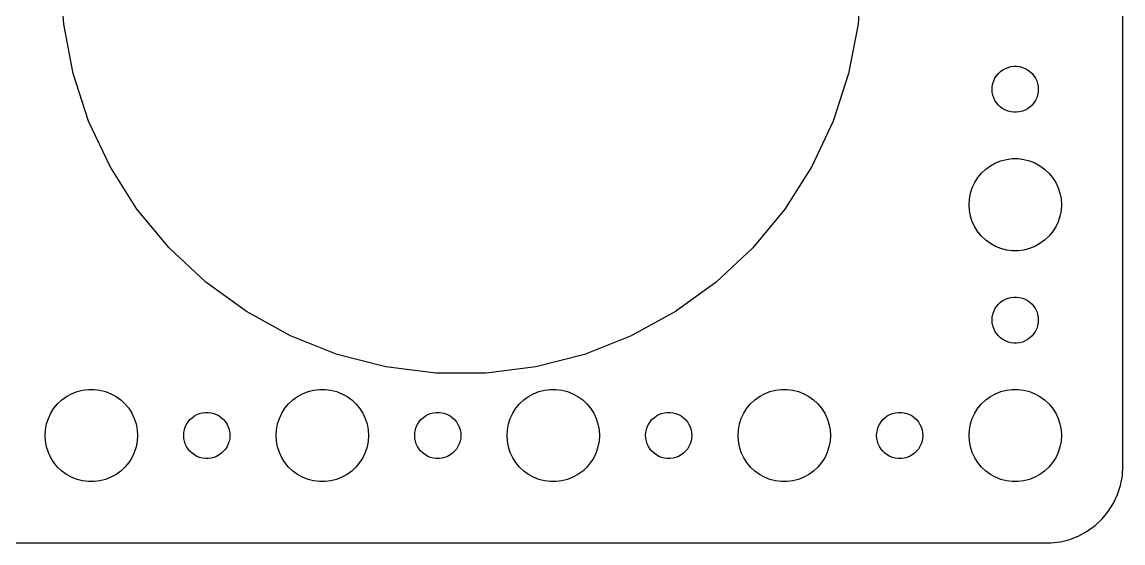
# Model space of a CAD drawing. Header units: metres. Extents: x -157 to 157, y -37 to 37.
# Drawn here: x 85.5 to 157, y -37 to -3.1 of the extents above; entities that cross this region are included whole.
import ezdxf

# ---------------------------------------------------------------- set-up
doc = ezdxf.new("R2010")
doc.units = ezdxf.units.M

msp = doc.modelspace()

# ---------------------------------------------------------------- linework, layer by layer
for p, q in [((157, -32), (157, 32)), ((88.205, -3.25865), (88, 0)), ((140, 0), (139.795, -3.25865)), ((88.8168, -6.46593), (88.205, -3.25865)), ((139.795, -3.25865), (139.183, -6.46593)), ((148.907, -6.47318), (149.044, -6.34422)), ((149.044, -6.34422), (149.196, -6.23351)), ((149.196, -6.23351), (149.361, -6.14275)), ((149.361, -6.14275), (149.536, -6.07341)), ((149.536, -6.07341), (149.719, -6.02657)), ((149.719, -6.02657), (149.906, -6.00294)), ((149.906, -6.00294), (150.094, -6.00294)), ((150.094, -6.00294), (150.281, -6.02657)), ((150.281, -6.02657), (150.464, -6.07341)), ((150.464, -6.07341), (150.639, -6.14275)), ((150.639, -6.14275), (150.804, -6.23351)), ((150.804, -6.23351), (150.956, -6.34422)), ((150.956, -6.34422), (151.093, -6.47318)), ((89.8258, -9.57123), (88.8168, -6.46593)), ((139.183, -6.46593), (138.174, -9.57123)), ((148.512, -7.312), (148.547, -7.12695)), ((148.547, -7.12695), (148.605, -6.9478)), ((148.605, -6.9478), (148.686, -6.77736)), ((148.686, -6.77736), (148.786, -6.61832)), ((148.786, -6.61832), (148.907, -6.47318)), ((151.093, -6.47318), (151.214, -6.61832)), ((151.214, -6.61832), (151.314, -6.77736)), ((151.314, -6.77736), (151.395, -6.9478)), ((151.395, -6.9478), (151.453, -7.12695)), ((151.453, -7.12695), (151.488, -7.312)), ((148.5, -7.5), (148.512, -7.312)), ((148.512, -7.68799), (148.5, -7.5)), ((148.547, -7.87303), (148.512, -7.68799)), ((151.488, -7.68799), (151.453, -7.87303)), ((151.488, -7.312), (151.5, -7.5)), ((151.5, -7.5), (151.488, -7.68799)), ((148.605, -8.05219), (148.547, -7.87303)), ((148.686, -8.22263), (148.605, -8.05219)), ((148.786, -8.38167), (148.686, -8.22263)), ((148.907, -8.52681), (148.786, -8.38167)), ((149.044, -8.65576), (148.907, -8.52681)), ((151.093, -8.52681), (150.956, -8.65576)), ((151.214, -8.38167), (151.093, -8.52681)), ((151.314, -8.22263), (151.214, -8.38167)), ((151.395, -8.05219), (151.314, -8.22263)), ((151.453, -7.87303), (151.395, -8.05219)), ((149.196, -8.76648), (149.044, -8.65576)), ((149.361, -8.85724), (149.196, -8.76648)), ((149.536, -8.92657), (149.361, -8.85724)), ((149.719, -8.97342), (149.536, -8.92657)), ((149.906, -8.99704), (149.719, -8.97342)), ((150.094, -8.99704), (149.906, -8.99704)), ((150.281, -8.97342), (150.094, -8.99704)), ((150.464, -8.92657), (150.281, -8.97342)), ((150.639, -8.85724), (150.464, -8.92657)), ((150.804, -8.76648), (150.639, -8.85724)), ((150.956, -8.65576), (150.804, -8.76648)), ((91.216, -12.5256), (89.8258, -9.57123)), ((138.174, -9.57123), (136.784, -12.5256)), ((148.723, -12.2855), (149.073, -12.1468)), ((149.073, -12.1468), (149.438, -12.0531)), ((149.438, -12.0531), (149.812, -12.0059)), ((149.812, -12.0059), (150.188, -12.0059)), ((150.188, -12.0059), (150.562, -12.0531)), ((150.562, -12.0531), (150.927, -12.1468)), ((150.927, -12.1468), (151.277, -12.2855)), ((92.9656, -15.2824), (91.216, -12.5256)), ((136.784, -12.5256), (135.034, -15.2824)), ((147.813, -12.9464), (148.088, -12.6884)), ((148.088, -12.6884), (148.393, -12.467)), ((148.393, -12.467), (148.723, -12.2855)), ((151.277, -12.2855), (151.607, -12.467)), ((151.607, -12.467), (151.912, -12.6884)), ((151.912, -12.6884), (152.187, -12.9464)), ((147.211, -13.8956), (147.371, -13.5547)), ((147.371, -13.5547), (147.573, -13.2366)), ((147.573, -13.2366), (147.813, -12.9464)), ((152.187, -12.9464), (152.427, -13.2366)), ((152.427, -13.2366), (152.629, -13.5547)), ((152.629, -13.5547), (152.789, -13.8956)), ((147.024, -14.624), (147.094, -14.2539)), ((147.094, -14.2539), (147.211, -13.8956)), ((152.789, -13.8956), (152.906, -14.2539)), ((152.906, -14.2539), (152.976, -14.624)), ((147, -15), (147.024, -14.624)), ((147.024, -15.376), (147, -15)), ((152.976, -14.624), (153, -15)), ((153, -15), (152.976, -15.376)), ((95.0468, -17.7982), (92.9656, -15.2824)), ((135.034, -15.2824), (132.953, -17.7982)), ((147.094, -15.7461), (147.024, -15.376)), ((152.976, -15.376), (152.906, -15.7461)), ((147.211, -16.1044), (147.094, -15.7461)), ((147.371, -16.4453), (147.211, -16.1044)), ((152.789, -16.1044), (152.629, -16.4453)), ((152.906, -15.7461), (152.789, -16.1044)), ((147.573, -16.7634), (147.371, -16.4453)), ((147.813, -17.0536), (147.573, -16.7634)), ((148.088, -17.3115), (147.813, -17.0536)), ((152.187, -17.0536), (151.912, -17.3115)), ((152.427, -16.7634), (152.187, -17.0536)), ((152.629, -16.4453), (152.427, -16.7634)), ((97.427, -20.0333), (95.0468, -17.7982)), ((132.953, -17.7982), (130.573, -20.0333)), ((148.393, -17.533), (148.088, -17.3115)), ((148.723, -17.7145), (148.393, -17.533)), ((149.073, -17.8532), (148.723, -17.7145)), ((149.438, -17.9469), (149.073, -17.8532)), ((150.927, -17.8532), (150.562, -17.9469)), ((151.277, -17.7145), (150.927, -17.8532)), ((151.607, -17.533), (151.277, -17.7145)), ((151.912, -17.3115), (151.607, -17.533)), ((149.812, -17.9941), (149.438, -17.9469)), ((150.188, -17.9941), (149.812, -17.9941)), ((150.562, -17.9469), (150.188, -17.9941)), ((100.068, -21.9525), (97.427, -20.0333)), ((130.573, -20.0333), (127.931, -21.9525)), ((148.907, -21.4732), (149.044, -21.3442)), ((149.044, -21.3442), (149.196, -21.2335)), ((149.196, -21.2335), (149.361, -21.1427)), ((149.361, -21.1427), (149.536, -21.0734)), ((149.536, -21.0734), (149.719, -21.0266)), ((149.719, -21.0266), (149.906, -21.003)), ((149.906, -21.003), (150.094, -21.003)), ((150.094, -21.003), (150.281, -21.0266)), ((150.281, -21.0266), (150.464, -21.0734)), ((150.464, -21.0734), (150.639, -21.1427)), ((150.639, -21.1427), (150.804, -21.2335)), ((150.804, -21.2335), (150.956, -21.3442)), ((150.956, -21.3442), (151.093, -21.4732)), ((102.93, -23.5255), (100.068, -21.9525)), ((127.931, -21.9525), (125.07, -23.5255)), ((148.512, -22.312), (148.547, -22.127)), ((148.547, -22.127), (148.605, -21.9478)), ((148.605, -21.9478), (148.686, -21.7774)), ((148.686, -21.7774), (148.786, -21.6183)), ((148.786, -21.6183), (148.907, -21.4732)), ((151.093, -21.4732), (151.214, -21.6183)), ((151.214, -21.6183), (151.314, -21.7774)), ((151.314, -21.7774), (151.395, -21.9478)), ((151.395, -21.9478), (151.453, -22.127)), ((151.453, -22.127), (151.488, -22.312)), ((148.5, -22.5), (148.512, -22.312)), ((148.512, -22.688), (148.5, -22.5)), ((148.547, -22.873), (148.512, -22.688)), ((148.605, -23.0522), (148.547, -22.873)), ((151.453, -22.873), (151.395, -23.0522)), ((151.488, -22.688), (151.453, -22.873)), ((151.488, -22.312), (151.5, -22.5)), ((151.5, -22.5), (151.488, -22.688)), ((105.966, -24.7275), (102.93, -23.5255)), ((125.07, -23.5255), (122.034, -24.7275)), ((148.686, -23.2226), (148.605, -23.0522)), ((148.786, -23.3817), (148.686, -23.2226)), ((148.907, -23.5268), (148.786, -23.3817)), ((149.044, -23.6558), (148.907, -23.5268)), ((151.093, -23.5268), (150.956, -23.6558)), ((151.214, -23.3817), (151.093, -23.5268)), ((151.314, -23.2226), (151.214, -23.3817)), ((151.395, -23.0522), (151.314, -23.2226)), ((149.196, -23.7665), (149.044, -23.6558)), ((149.361, -23.8572), (149.196, -23.7665)), ((149.536, -23.9266), (149.361, -23.8572)), ((149.719, -23.9734), (149.536, -23.9266)), ((149.906, -23.997), (149.719, -23.9734)), ((150.094, -23.997), (149.906, -23.997)), ((150.281, -23.9734), (150.094, -23.997)), ((150.464, -23.9266), (150.281, -23.9734)), ((150.639, -23.8572), (150.464, -23.9266)), ((150.804, -23.7665), (150.639, -23.8572)), ((150.956, -23.6558), (150.804, -23.7665)), ((109.128, -25.5395), (105.966, -24.7275)), ((122.034, -24.7275), (118.872, -25.5395)), ((112.367, -25.9487), (109.128, -25.5395)), ((118.872, -25.5395), (115.633, -25.9487)), ((115.633, -25.9487), (112.367, -25.9487)), ((88.7227, -27.2855), (89.073, -27.1468)), ((89.073, -27.1468), (89.4379, -27.0531)), ((89.4379, -27.0531), (89.8116, -27.0059)), ((89.8116, -27.0059), (90.1884, -27.0059)), ((90.1884, -27.0059), (90.5621, -27.0531)), ((90.5621, -27.0531), (90.927, -27.1468)), ((90.927, -27.1468), (91.2773, -27.2855)), ((103.723, -27.2855), (104.073, -27.1468)), ((104.073, -27.1468), (104.438, -27.0531)), ((104.438, -27.0531), (104.812, -27.0059)), ((104.812, -27.0059), (105.188, -27.0059)), ((105.188, -27.0059), (105.562, -27.0531)), ((105.562, -27.0531), (105.927, -27.1468)), ((105.927, -27.1468), (106.277, -27.2855)), ((118.723, -27.2855), (119.073, -27.1468)), ((119.073, -27.1468), (119.438, -27.0531)), ((119.438, -27.0531), (119.812, -27.0059)), ((119.812, -27.0059), (120.188, -27.0059)), ((120.188, -27.0059), (120.562, -27.0531)), ((120.562, -27.0531), (120.927, -27.1468)), ((120.927, -27.1468), (121.277, -27.2855)), ((133.723, -27.2855), (134.073, -27.1468)), ((134.073, -27.1468), (134.438, -27.0531)), ((134.438, -27.0531), (134.812, -27.0059)), ((134.812, -27.0059), (135.188, -27.0059)), ((135.188, -27.0059), (135.562, -27.0531)), ((135.562, -27.0531), (135.927, -27.1468)), ((135.927, -27.1468), (136.277, -27.2855)), ((148.723, -27.2855), (149.073, -27.1468)), ((149.073, -27.1468), (149.438, -27.0531)), ((149.438, -27.0531), (149.812, -27.0059)), ((149.812, -27.0059), (150.188, -27.0059)), ((150.188, -27.0059), (150.562, -27.0531)), ((150.562, -27.0531), (150.927, -27.1468)), ((150.927, -27.1468), (151.277, -27.2855)), ((87.8131, -27.9464), (88.0877, -27.6884)), ((88.0877, -27.6884), (88.3925, -27.467)), ((88.3925, -27.467), (88.7227, -27.2855)), ((91.2773, -27.2855), (91.6075, -27.467)), ((91.6075, -27.467), (91.9123, -27.6884)), ((91.9123, -27.6884), (92.1869, -27.9464)), ((102.813, -27.9464), (103.088, -27.6884)), ((103.088, -27.6884), (103.393, -27.467)), ((103.393, -27.467), (103.723, -27.2855)), ((106.277, -27.2855), (106.607, -27.467)), ((106.607, -27.467), (106.912, -27.6884)), ((106.912, -27.6884), (107.187, -27.9464)), ((117.813, -27.9464), (118.088, -27.6884)), ((118.088, -27.6884), (118.393, -27.467)), ((118.393, -27.467), (118.723, -27.2855)), ((121.277, -27.2855), (121.607, -27.467)), ((121.607, -27.467), (121.912, -27.6884)), ((121.912, -27.6884), (122.187, -27.9464)), ((132.813, -27.9464), (133.088, -27.6884)), ((133.088, -27.6884), (133.393, -27.467)), ((133.393, -27.467), (133.723, -27.2855)), ((136.277, -27.2855), (136.607, -27.467)), ((136.607, -27.467), (136.912, -27.6884)), ((136.912, -27.6884), (137.187, -27.9464)), ((147.813, -27.9464), (148.088, -27.6884)), ((148.088, -27.6884), (148.393, -27.467)), ((148.393, -27.467), (148.723, -27.2855)), ((151.277, -27.2855), (151.607, -27.467)), ((151.607, -27.467), (151.912, -27.6884)), ((151.912, -27.6884), (152.187, -27.9464)), ((87.2107, -28.8956), (87.3711, -28.5547)), ((87.3711, -28.5547), (87.573, -28.2366)), ((87.573, -28.2366), (87.8131, -27.9464)), ((92.1869, -27.9464), (92.427, -28.2366)), ((92.427, -28.2366), (92.6289, -28.5547)), ((92.6289, -28.5547), (92.7893, -28.8956)), ((96.8613, -28.6427), (97.0365, -28.5734)), ((97.0365, -28.5734), (97.2189, -28.5266)), ((97.2189, -28.5266), (97.4058, -28.503)), ((97.4058, -28.503), (97.5942, -28.503)), ((97.5942, -28.503), (97.7811, -28.5266)), ((97.7811, -28.5266), (97.9635, -28.5734)), ((97.9635, -28.5734), (98.1387, -28.6427)), ((102.211, -28.8956), (102.371, -28.5547)), ((102.371, -28.5547), (102.573, -28.2366)), ((102.573, -28.2366), (102.813, -27.9464)), ((107.187, -27.9464), (107.427, -28.2366)), ((107.427, -28.2366), (107.629, -28.5547)), ((107.629, -28.5547), (107.789, -28.8956)), ((111.861, -28.6427), (112.036, -28.5734)), ((112.036, -28.5734), (112.219, -28.5266)), ((112.219, -28.5266), (112.406, -28.503)), ((112.406, -28.503), (112.594, -28.503)), ((112.594, -28.503), (112.781, -28.5266)), ((112.781, -28.5266), (112.964, -28.5734)), ((112.964, -28.5734), (113.139, -28.6427)), ((117.211, -28.8956), (117.371, -28.5547)), ((117.371, -28.5547), (117.573, -28.2366)), ((117.573, -28.2366), (117.813, -27.9464)), ((122.187, -27.9464), (122.427, -28.2366)), ((122.427, -28.2366), (122.629, -28.5547)), ((122.629, -28.5547), (122.789, -28.8956)), ((126.861, -28.6427), (127.036, -28.5734)), ((127.036, -28.5734), (127.219, -28.5266)), ((127.219, -28.5266), (127.406, -28.503)), ((127.406, -28.503), (127.594, -28.503)), ((127.594, -28.503), (127.781, -28.5266)), ((127.781, -28.5266), (127.964, -28.5734)), ((127.964, -28.5734), (128.139, -28.6427)), ((132.211, -28.8956), (132.371, -28.5547)), ((132.371, -28.5547), (132.573, -28.2366)), ((132.573, -28.2366), (132.813, -27.9464)), ((137.187, -27.9464), (137.427, -28.2366)), ((137.427, -28.2366), (137.629, -28.5547)), ((137.629, -28.5547), (137.789, -28.8956)), ((141.861, -28.6427), (142.036, -28.5734)), ((142.036, -28.5734), (142.219, -28.5266)), ((142.219, -28.5266), (142.406, -28.503)), ((142.406, -28.503), (142.594, -28.503)), ((142.594, -28.503), (142.781, -28.5266)), ((142.781, -28.5266), (142.964, -28.5734)), ((142.964, -28.5734), (143.139, -28.6427)), ((147.211, -28.8956), (147.371, -28.5547)), ((147.371, -28.5547), (147.573, -28.2366)), ((147.573, -28.2366), (147.813, -27.9464)), ((152.187, -27.9464), (152.427, -28.2366)), ((152.427, -28.2366), (152.629, -28.5547)), ((152.629, -28.5547), (152.789, -28.8956)), ((87.0237, -29.624), (87.0943, -29.2539)), ((87.0943, -29.2539), (87.2107, -28.8956)), ((92.7893, -28.8956), (92.9057, -29.2539)), ((92.9057, -29.2539), (92.9763, -29.624)), ((96.1053, -29.4478), (96.1855, -29.2774)), ((96.1855, -29.2774), (96.2865, -29.1183)), ((96.2865, -29.1183), (96.4065, -28.9732)), ((96.4065, -28.9732), (96.5439, -28.8442)), ((96.5439, -28.8442), (96.6963, -28.7335)), ((96.6963, -28.7335), (96.8613, -28.6427)), ((98.1387, -28.6427), (98.3037, -28.7335)), ((98.3037, -28.7335), (98.4561, -28.8442)), ((98.4561, -28.8442), (98.5934, -28.9732)), ((98.5934, -28.9732), (98.7135, -29.1183)), ((98.7135, -29.1183), (98.8145, -29.2774)), ((98.8145, -29.2774), (98.8947, -29.4478)), ((102.024, -29.624), (102.094, -29.2539)), ((102.094, -29.2539), (102.211, -28.8956)), ((107.789, -28.8956), (107.906, -29.2539)), ((107.906, -29.2539), (107.976, -29.624)), ((111.105, -29.4478), (111.186, -29.2774)), ((111.186, -29.2774), (111.286, -29.1183)), ((111.286, -29.1183), (111.407, -28.9732)), ((111.407, -28.9732), (111.544, -28.8442)), ((111.544, -28.8442), (111.696, -28.7335)), ((111.696, -28.7335), (111.861, -28.6427)), ((113.139, -28.6427), (113.304, -28.7335)), ((113.304, -28.7335), (113.456, -28.8442)), ((113.456, -28.8442), (113.593, -28.9732)), ((113.593, -28.9732), (113.714, -29.1183)), ((113.714, -29.1183), (113.814, -29.2774)), ((113.814, -29.2774), (113.895, -29.4478)), ((117.024, -29.624), (117.094, -29.2539)), ((117.094, -29.2539), (117.211, -28.8956)), ((122.789, -28.8956), (122.906, -29.2539)), ((122.906, -29.2539), (122.976, -29.624)), ((126.105, -29.4478), (126.186, -29.2774)), ((126.186, -29.2774), (126.286, -29.1183)), ((126.286, -29.1183), (126.407, -28.9732)), ((126.407, -28.9732), (126.544, -28.8442)), ((126.544, -28.8442), (126.696, -28.7335)), ((126.696, -28.7335), (126.861, -28.6427)), ((128.139, -28.6427), (128.304, -28.7335)), ((128.304, -28.7335), (128.456, -28.8442)), ((128.456, -28.8442), (128.593, -28.9732)), ((128.593, -28.9732), (128.714, -29.1183)), ((128.714, -29.1183), (128.814, -29.2774)), ((128.814, -29.2774), (128.895, -29.4478)), ((132.024, -29.624), (132.094, -29.2539)), ((132.094, -29.2539), (132.211, -28.8956)), ((137.789, -28.8956), (137.906, -29.2539)), ((137.906, -29.2539), (137.976, -29.624)), ((141.105, -29.4478), (141.186, -29.2774)), ((141.186, -29.2774), (141.286, -29.1183)), ((141.286, -29.1183), (141.407, -28.9732)), ((141.407, -28.9732), (141.544, -28.8442)), ((141.544, -28.8442), (141.696, -28.7335)), ((141.696, -28.7335), (141.861, -28.6427)), ((143.139, -28.6427), (143.304, -28.7335)), ((143.304, -28.7335), (143.456, -28.8442)), ((143.456, -28.8442), (143.593, -28.9732)), ((143.593, -28.9732), (143.714, -29.1183)), ((143.714, -29.1183), (143.814, -29.2774)), ((143.814, -29.2774), (143.895, -29.4478)), ((147.024, -29.624), (147.094, -29.2539)), ((147.094, -29.2539), (147.211, -28.8956)), ((152.789, -28.8956), (152.906, -29.2539)), ((152.906, -29.2539), (152.976, -29.624)), ((87, -30), (87.0237, -29.624)), ((87.0237, -30.376), (87, -30)), ((92.9763, -29.624), (93, -30)), ((93, -30), (92.9763, -30.376)), ((96, -30), (96.0118, -29.812)), ((96.0118, -30.188), (96, -30)), ((96.0118, -29.812), (96.0471, -29.627)), ((96.0471, -29.627), (96.1053, -29.4478)), ((98.8947, -29.4478), (98.9529, -29.627)), ((98.9529, -29.627), (98.9882, -29.812)), ((98.9882, -29.812), (99, -30)), ((99, -30), (98.9882, -30.188)), ((102, -30), (102.024, -29.624)), ((102.024, -30.376), (102, -30)), ((107.976, -29.624), (108, -30)), ((108, -30), (107.976, -30.376)), ((111, -30), (111.012, -29.812)), ((111.012, -30.188), (111, -30)), ((111.012, -29.812), (111.047, -29.627)), ((111.047, -29.627), (111.105, -29.4478)), ((113.895, -29.4478), (113.953, -29.627)), ((113.953, -29.627), (113.988, -29.812)), ((113.988, -29.812), (114, -30)), ((114, -30), (113.988, -30.188)), ((117, -30), (117.024, -29.624)), ((117.024, -30.376), (117, -30)), ((122.976, -29.624), (123, -30)), ((123, -30), (122.976, -30.376)), ((126, -30), (126.012, -29.812)), ((126.012, -30.188), (126, -30)), ((126.012, -29.812), (126.047, -29.627)), ((126.047, -29.627), (126.105, -29.4478)), ((128.895, -29.4478), (128.953, -29.627)), ((128.953, -29.627), (128.988, -29.812)), ((128.988, -29.812), (129, -30)), ((129, -30), (128.988, -30.188)), ((132, -30), (132.024, -29.624)), ((132.024, -30.376), (132, -30)), ((137.976, -29.624), (138, -30)), ((138, -30), (137.976, -30.376)), ((141, -30), (141.012, -29.812)), ((141.012, -30.188), (141, -30)), ((141.012, -29.812), (141.047, -29.627)), ((141.047, -29.627), (141.105, -29.4478)), ((143.895, -29.4478), (143.953, -29.627)), ((143.953, -29.627), (143.988, -29.812)), ((143.988, -29.812), (144, -30)), ((144, -30), (143.988, -30.188)), ((147, -30), (147.024, -29.624)), ((147.024, -30.376), (147, -30)), ((152.976, -29.624), (153, -30)), ((153, -30), (152.976, -30.376)), ((87.0943, -30.7461), (87.0237, -30.376)), ((92.9763, -30.376), (92.9057, -30.7461)), ((96.0471, -30.373), (96.0118, -30.188)), ((96.1053, -30.5522), (96.0471, -30.373)), ((96.1855, -30.7226), (96.1053, -30.5522)), ((96.2865, -30.8817), (96.1855, -30.7226)), ((98.8145, -30.7226), (98.7135, -30.8817)), ((98.8947, -30.5522), (98.8145, -30.7226)), ((98.9529, -30.373), (98.8947, -30.5522)), ((98.9882, -30.188), (98.9529, -30.373)), ((102.094, -30.7461), (102.024, -30.376)), ((107.976, -30.376), (107.906, -30.7461)), ((111.047, -30.373), (111.012, -30.188)), ((111.105, -30.5522), (111.047, -30.373)), ((111.186, -30.7226), (111.105, -30.5522)), ((111.286, -30.8817), (111.186, -30.7226)), ((113.814, -30.7226), (113.714, -30.8817)), ((113.895, -30.5522), (113.814, -30.7226)), ((113.953, -30.373), (113.895, -30.5522)), ((113.988, -30.188), (113.953, -30.373)), ((117.094, -30.7461), (117.024, -30.376)), ((122.976, -30.376), (122.906, -30.7461)), ((126.047, -30.373), (126.012, -30.188)), ((126.105, -30.5522), (126.047, -30.373)), ((126.186, -30.7226), (126.105, -30.5522)), ((126.286, -30.8817), (126.186, -30.7226)), ((128.814, -30.7226), (128.714, -30.8817)), ((128.895, -30.5522), (128.814, -30.7226)), ((128.953, -30.373), (128.895, -30.5522)), ((128.988, -30.188), (128.953, -30.373)), ((132.094, -30.7461), (132.024, -30.376)), ((137.976, -30.376), (137.906, -30.7461)), ((141.047, -30.373), (141.012, -30.188)), ((141.105, -30.5522), (141.047, -30.373)), ((141.186, -30.7226), (141.105, -30.5522)), ((141.286, -30.8817), (141.186, -30.7226)), ((143.814, -30.7226), (143.714, -30.8817)), ((143.895, -30.5522), (143.814, -30.7226)), ((143.953, -30.373), (143.895, -30.5522)), ((143.988, -30.188), (143.953, -30.373)), ((147.094, -30.7461), (147.024, -30.376)), ((152.976, -30.376), (152.906, -30.7461)), ((87.2107, -31.1044), (87.0943, -30.7461)), ((87.3711, -31.4453), (87.2107, -31.1044)), ((87.573, -31.7634), (87.3711, -31.4453)), ((92.6289, -31.4453), (92.427, -31.7634)), ((92.7893, -31.1044), (92.6289, -31.4453)), ((92.9057, -30.7461), (92.7893, -31.1044)), ((96.4065, -31.0268), (96.2865, -30.8817)), ((96.5439, -31.1558), (96.4065, -31.0268)), ((96.6963, -31.2665), (96.5439, -31.1558)), ((96.8613, -31.3572), (96.6963, -31.2665)), ((97.0365, -31.4266), (96.8613, -31.3572)), ((97.2189, -31.4734), (97.0365, -31.4266)), ((97.9635, -31.4266), (97.7811, -31.4734)), ((98.1387, -31.3572), (97.9635, -31.4266)), ((98.3037, -31.2665), (98.1387, -31.3572)), ((98.4561, -31.1558), (98.3037, -31.2665)), ((98.5934, -31.0268), (98.4561, -31.1558)), ((98.7135, -30.8817), (98.5934, -31.0268)), ((102.211, -31.1044), (102.094, -30.7461)), ((102.371, -31.4453), (102.211, -31.1044)), ((102.573, -31.7634), (102.371, -31.4453)), ((107.629, -31.4453), (107.427, -31.7634)), ((107.789, -31.1044), (107.629, -31.4453)), ((107.906, -30.7461), (107.789, -31.1044)), ((111.407, -31.0268), (111.286, -30.8817)), ((111.544, -31.1558), (111.407, -31.0268)), ((111.696, -31.2665), (111.544, -31.1558)), ((111.861, -31.3572), (111.696, -31.2665)), ((112.036, -31.4266), (111.861, -31.3572)), ((112.219, -31.4734), (112.036, -31.4266)), ((112.964, -31.4266), (112.781, -31.4734)), ((113.139, -31.3572), (112.964, -31.4266)), ((113.304, -31.2665), (113.139, -31.3572)), ((113.456, -31.1558), (113.304, -31.2665)), ((113.593, -31.0268), (113.456, -31.1558)), ((113.714, -30.8817), (113.593, -31.0268)), ((117.211, -31.1044), (117.094, -30.7461)), ((117.371, -31.4453), (117.211, -31.1044)), ((117.573, -31.7634), (117.371, -31.4453)), ((122.629, -31.4453), (122.427, -31.7634)), ((122.789, -31.1044), (122.629, -31.4453)), ((122.906, -30.7461), (122.789, -31.1044)), ((126.407, -31.0268), (126.286, -30.8817)), ((126.544, -31.1558), (126.407, -31.0268)), ((126.696, -31.2665), (126.544, -31.1558)), ((126.861, -31.3572), (126.696, -31.2665)), ((127.036, -31.4266), (126.861, -31.3572)), ((127.219, -31.4734), (127.036, -31.4266)), ((127.964, -31.4266), (127.781, -31.4734)), ((128.139, -31.3572), (127.964, -31.4266)), ((128.304, -31.2665), (128.139, -31.3572)), ((128.456, -31.1558), (128.304, -31.2665)), ((128.593, -31.0268), (128.456, -31.1558)), ((128.714, -30.8817), (128.593, -31.0268)), ((132.211, -31.1044), (132.094, -30.7461)), ((132.371, -31.4453), (132.211, -31.1044)), ((132.573, -31.7634), (132.371, -31.4453)), ((137.629, -31.4453), (137.427, -31.7634)), ((137.789, -31.1044), (137.629, -31.4453)), ((137.906, -30.7461), (137.789, -31.1044)), ((141.407, -31.0268), (141.286, -30.8817)), ((141.544, -31.1558), (141.407, -31.0268)), ((141.696, -31.2665), (141.544, -31.1558)), ((141.861, -31.3572), (141.696, -31.2665)), ((142.036, -31.4266), (141.861, -31.3572)), ((142.219, -31.4734), (142.036, -31.4266)), ((142.964, -31.4266), (142.781, -31.4734)), ((143.139, -31.3572), (142.964, -31.4266)), ((143.304, -31.2665), (143.139, -31.3572)), ((143.456, -31.1558), (143.304, -31.2665)), ((143.593, -31.0268), (143.456, -31.1558)), ((143.714, -30.8817), (143.593, -31.0268)), ((147.211, -31.1044), (147.094, -30.7461)), ((147.371, -31.4453), (147.211, -31.1044)), ((147.573, -31.7634), (147.371, -31.4453)), ((152.629, -31.4453), (152.427, -31.7634)), ((152.789, -31.1044), (152.629, -31.4453)), ((152.906, -30.7461), (152.789, -31.1044)), ((87.8131, -32.0536), (87.573, -31.7634)), ((88.0877, -32.3115), (87.8131, -32.0536)), ((92.1869, -32.0536), (91.9123, -32.3115)), ((92.427, -31.7634), (92.1869, -32.0536)), ((97.4058, -31.497), (97.2189, -31.4734)), ((97.5942, -31.497), (97.4058, -31.497)), ((97.7811, -31.4734), (97.5942, -31.497)), ((102.813, -32.0536), (102.573, -31.7634)), ((103.088, -32.3115), (102.813, -32.0536)), ((107.187, -32.0536), (106.912, -32.3115)), ((107.427, -31.7634), (107.187, -32.0536)), ((112.406, -31.497), (112.219, -31.4734)), ((112.594, -31.497), (112.406, -31.497)), ((112.781, -31.4734), (112.594, -31.497)), ((117.813, -32.0536), (117.573, -31.7634)), ((118.088, -32.3115), (117.813, -32.0536)), ((122.187, -32.0536), (121.912, -32.3115)), ((122.427, -31.7634), (122.187, -32.0536)), ((127.406, -31.497), (127.219, -31.4734)), ((127.594, -31.497), (127.406, -31.497)), ((127.781, -31.4734), (127.594, -31.497)), ((132.813, -32.0536), (132.573, -31.7634)), ((133.088, -32.3115), (132.813, -32.0536)), ((137.187, -32.0536), (136.912, -32.3115)), ((137.427, -31.7634), (137.187, -32.0536)), ((142.406, -31.497), (142.219, -31.4734)), ((142.594, -31.497), (142.406, -31.497)), ((142.781, -31.4734), (142.594, -31.497)), ((147.813, -32.0536), (147.573, -31.7634)), ((148.088, -32.3115), (147.813, -32.0536)), ((152.187, -32.0536), (151.912, -32.3115)), ((152.427, -31.7634), (152.187, -32.0536)), ((156.961, -32.6267), (157, -32)), ((88.3925, -32.533), (88.0877, -32.3115)), ((88.7227, -32.7145), (88.3925, -32.533)), ((89.073, -32.8532), (88.7227, -32.7145)), ((89.4379, -32.9469), (89.073, -32.8532)), ((90.927, -32.8532), (90.5621, -32.9469)), ((91.2773, -32.7145), (90.927, -32.8532)), ((91.6075, -32.533), (91.2773, -32.7145)), ((91.9123, -32.3115), (91.6075, -32.533)), ((103.393, -32.533), (103.088, -32.3115)), ((103.723, -32.7145), (103.393, -32.533)), ((104.073, -32.8532), (103.723, -32.7145)), ((104.438, -32.9469), (104.073, -32.8532)), ((105.927, -32.8532), (105.562, -32.9469)), ((106.277, -32.7145), (105.927, -32.8532)), ((106.607, -32.533), (106.277, -32.7145)), ((106.912, -32.3115), (106.607, -32.533)), ((118.393, -32.533), (118.088, -32.3115)), ((118.723, -32.7145), (118.393, -32.533)), ((119.073, -32.8532), (118.723, -32.7145)), ((119.438, -32.9469), (119.073, -32.8532)), ((120.927, -32.8532), (120.562, -32.9469)), ((121.277, -32.7145), (120.927, -32.8532)), ((121.607, -32.533), (121.277, -32.7145)), ((121.912, -32.3115), (121.607, -32.533)), ((133.393, -32.533), (133.088, -32.3115)), ((133.723, -32.7145), (133.393, -32.533)), ((134.073, -32.8532), (133.723, -32.7145)), ((134.438, -32.9469), (134.073, -32.8532)), ((135.927, -32.8532), (135.562, -32.9469)), ((136.277, -32.7145), (135.927, -32.8532)), ((136.607, -32.533), (136.277, -32.7145)), ((136.912, -32.3115), (136.607, -32.533)), ((148.393, -32.533), (148.088, -32.3115)), ((148.723, -32.7145), (148.393, -32.533)), ((149.073, -32.8532), (148.723, -32.7145)), ((149.438, -32.9469), (149.073, -32.8532)), ((150.927, -32.8532), (150.562, -32.9469)), ((151.277, -32.7145), (150.927, -32.8532)), ((151.607, -32.533), (151.277, -32.7145)), ((151.912, -32.3115), (151.607, -32.533)), ((156.843, -33.2434), (156.961, -32.6267)), ((89.8116, -32.9941), (89.4379, -32.9469)), ((90.1884, -32.9941), (89.8116, -32.9941)), ((90.5621, -32.9469), (90.1884, -32.9941)), ((104.812, -32.9941), (104.438, -32.9469)), ((105.188, -32.9941), (104.812, -32.9941)), ((105.562, -32.9469), (105.188, -32.9941)), ((119.812, -32.9941), (119.438, -32.9469)), ((120.188, -32.9941), (119.812, -32.9941)), ((120.562, -32.9469), (120.188, -32.9941)), ((134.812, -32.9941), (134.438, -32.9469)), ((135.188, -32.9941), (134.812, -32.9941)), ((135.562, -32.9469), (135.188, -32.9941)), ((149.812, -32.9941), (149.438, -32.9469)), ((150.188, -32.9941), (149.812, -32.9941)), ((150.562, -32.9469), (150.188, -32.9941)), ((156.649, -33.8406), (156.843, -33.2434)), ((156.382, -34.4088), (156.649, -33.8406)), ((155.645, -35.4227), (156.045, -34.9389)), ((156.045, -34.9389), (156.382, -34.4088)), ((155.187, -35.8526), (155.645, -35.4227)), ((154.129, -36.5241), (154.679, -36.2216)), ((154.679, -36.2216), (155.187, -35.8526)), ((-152.314, -36.9901), (152.314, -36.9901)), ((152.314, -36.9901), (152.937, -36.9114)), ((152.937, -36.9114), (153.545, -36.7553)), ((153.545, -36.7553), (154.129, -36.5241))]:
    msp.add_line(p, q)

doc.saveas('drawing.dxf')
